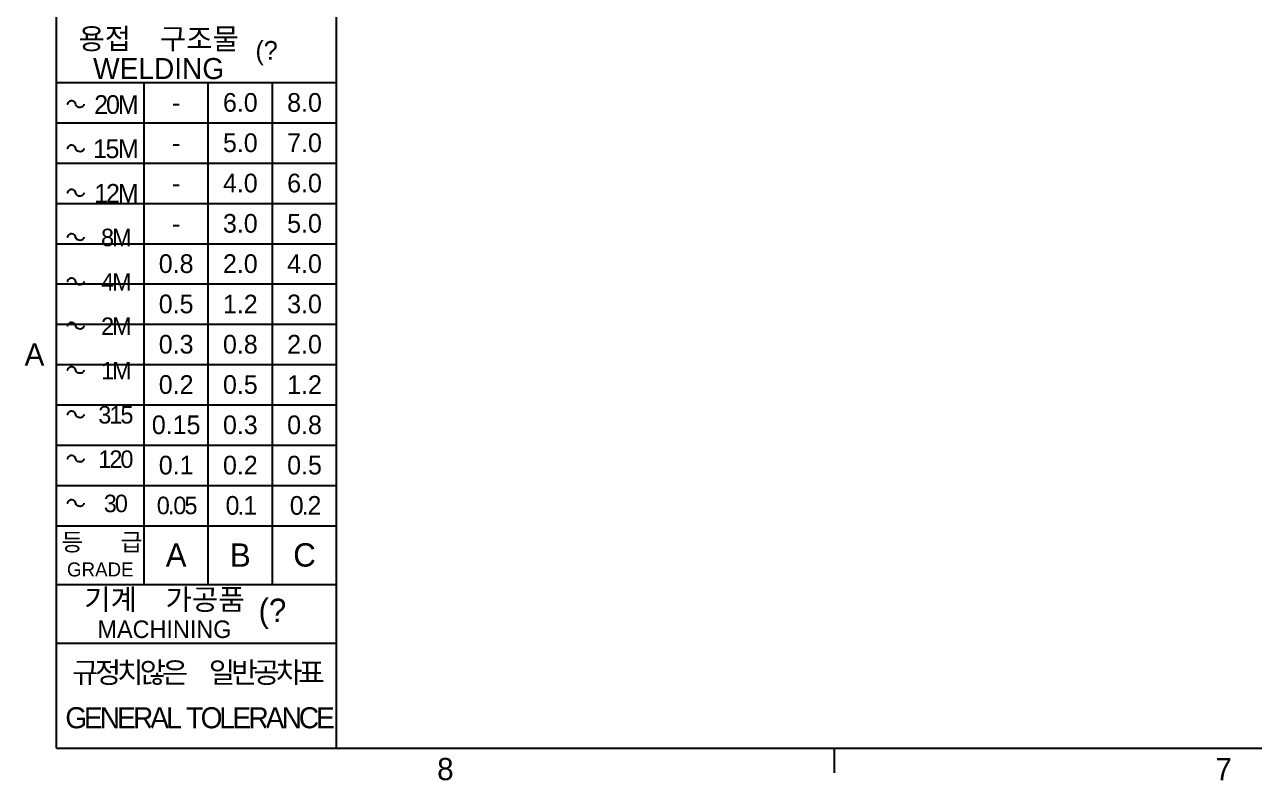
# Model space of a CAD drawing. Header units: millimetres. Extents: x 1599 to 2158, y -510 to -79.
# Drawn here: x 1609.4 to 1714.7, y -500.5 to -435.8 of the extents above; entities that cross this region are included whole.
import ezdxf

# ---------------------------------------------------------------- set-up
doc = ezdxf.new("R2010")
doc.units = ezdxf.units.MM
doc.styles.add('ROMANS', font='txt', dxfattribs={"height": 0.2})

msp = doc.modelspace()

# ---------------------------------------------------------------- linework, layer by layer
at = {"color": 5, "linetype": 'Continuous'}
for p, q in [((1612.09, -497.8), (1612.09, -91.4)), ((1636.09, -497.8), (1636.09, -344.8)), ((1612.09, -440.8), (1636.09, -440.8)), ((1612.09, -488.8), (1636.09, -488.8)), ((1612.09, -497.8), (2145.49, -497.8))]:
    msp.add_line(p, q, dxfattribs=at)
at = {"color": 6, "linetype": 'Continuous'}
for p, q in [((1619.59, -483.77), (1619.59, -440.8)), ((1625.09, -483.77), (1625.09, -440.8)), ((1630.59, -483.77), (1630.59, -440.8)), ((1612.09, -444.25), (1636.09, -444.25)), ((1612.09, -447.7), (1636.09, -447.7)), ((1612.09, -451.15), (1636.09, -451.15)), ((1612.09, -454.6), (1636.09, -454.6)), ((1612.09, -458.05), (1636.09, -458.05)), ((1612.09, -461.5), (1636.09, -461.5)), ((1612.09, -464.95), (1636.09, -464.95)), ((1612.09, -468.4), (1636.09, -468.4)), ((1612.09, -471.85), (1636.09, -471.85)), ((1612.09, -475.3), (1636.09, -475.3)), ((1612.09, -478.75), (1636.09, -478.75)), ((1612.09, -483.77), (1636.09, -483.77)), ((1678.76, -499.9), (1678.76, -497.8))]:
    msp.add_line(p, q, dxfattribs=at)
at = {"color": 4, "linetype": 'Continuous'}
for points in [[(1614.44, -442.66), (1614.42, -442.74), (1614.38, -442.81), (1614.31, -442.87), (1614.22, -442.92), (1614.11, -442.93), (1614.01, -442.93), (1613.91, -442.9), (1613.83, -442.84), (1613.77, -442.78), (1613.74, -442.7), (1613.73, -442.61), (1613.7, -442.52), (1613.63, -442.45), (1613.54, -442.4), (1613.44, -442.38), (1613.33, -442.38), (1613.22, -442.41), (1613.14, -442.46), (1613.07, -442.53), (1613.04, -442.62), (1613.04, -442.62), (1613.04, -442.62), (1613.04, -442.63), (1613.04, -442.63), (1613.04, -442.64), (1613.04, -442.64), (1613.04, -442.64), (1613.04, -442.65), (1613.04, -442.65), (1613.04, -442.66)], [(1614.44, -446.45), (1614.42, -446.53), (1614.38, -446.61), (1614.31, -446.67), (1614.22, -446.71), (1614.11, -446.73), (1614.01, -446.72), (1613.91, -446.69), (1613.83, -446.64), (1613.77, -446.57), (1613.74, -446.49), (1613.73, -446.4), (1613.7, -446.32), (1613.63, -446.25), (1613.54, -446.2), (1613.44, -446.17), (1613.33, -446.17), (1613.22, -446.2), (1613.14, -446.26), (1613.07, -446.33), (1613.04, -446.41), (1613.04, -446.41), (1613.04, -446.42), (1613.04, -446.42), (1613.04, -446.43), (1613.04, -446.43), (1613.04, -446.43), (1613.04, -446.44), (1613.04, -446.44), (1613.04, -446.45), (1613.04, -446.45)], [(1614.44, -450.25), (1614.42, -450.33), (1614.38, -450.4), (1614.31, -450.46), (1614.22, -450.51), (1614.11, -450.52), (1614.01, -450.52), (1613.91, -450.49), (1613.83, -450.43), (1613.77, -450.37), (1613.74, -450.29), (1613.73, -450.2), (1613.7, -450.11), (1613.63, -450.04), (1613.54, -449.99), (1613.44, -449.97), (1613.33, -449.97), (1613.22, -450), (1613.14, -450.05), (1613.07, -450.12), (1613.04, -450.21), (1613.04, -450.21), (1613.04, -450.21), (1613.04, -450.22), (1613.04, -450.22), (1613.04, -450.23), (1613.04, -450.23), (1613.04, -450.23), (1613.04, -450.24), (1613.04, -450.24), (1613.04, -450.25)], [(1614.44, -454.04), (1614.42, -454.12), (1614.38, -454.2), (1614.31, -454.26), (1614.22, -454.3), (1614.11, -454.32), (1614.01, -454.31), (1613.91, -454.28), (1613.83, -454.23), (1613.77, -454.16), (1613.74, -454.08), (1613.73, -453.99), (1613.7, -453.91), (1613.63, -453.84), (1613.54, -453.79), (1613.44, -453.76), (1613.33, -453.76), (1613.22, -453.79), (1613.14, -453.85), (1613.07, -453.92), (1613.04, -454), (1613.04, -454), (1613.04, -454.01), (1613.04, -454.01), (1613.04, -454.02), (1613.04, -454.02), (1613.04, -454.02), (1613.04, -454.03), (1613.04, -454.03), (1613.04, -454.04), (1613.04, -454.04)], [(1614.44, -457.84), (1614.42, -457.92), (1614.38, -457.99), (1614.31, -458.05), (1614.22, -458.1), (1614.11, -458.11), (1614.01, -458.11), (1613.91, -458.08), (1613.83, -458.02), (1613.77, -457.96), (1613.74, -457.88), (1613.73, -457.79), (1613.7, -457.7), (1613.63, -457.63), (1613.54, -457.58), (1613.44, -457.56), (1613.33, -457.56), (1613.22, -457.59), (1613.14, -457.64), (1613.07, -457.71), (1613.04, -457.8), (1613.04, -457.8), (1613.04, -457.8), (1613.04, -457.81), (1613.04, -457.81), (1613.04, -457.82), (1613.04, -457.82), (1613.04, -457.82), (1613.04, -457.83), (1613.04, -457.83), (1613.04, -457.84)], [(1614.44, -461.63), (1614.42, -461.71), (1614.38, -461.79), (1614.31, -461.85), (1614.22, -461.89), (1614.11, -461.91), (1614.01, -461.9), (1613.91, -461.87), (1613.83, -461.82), (1613.77, -461.75), (1613.74, -461.67), (1613.73, -461.58), (1613.7, -461.5), (1613.63, -461.43), (1613.54, -461.38), (1613.44, -461.35), (1613.33, -461.35), (1613.22, -461.38), (1613.14, -461.44), (1613.07, -461.51), (1613.04, -461.59), (1613.04, -461.59), (1613.04, -461.6), (1613.04, -461.6), (1613.04, -461.61), (1613.04, -461.61), (1613.04, -461.61), (1613.04, -461.62), (1613.04, -461.62), (1613.04, -461.63), (1613.04, -461.63)], [(1614.44, -465.43), (1614.42, -465.51), (1614.38, -465.58), (1614.31, -465.64), (1614.22, -465.69), (1614.11, -465.7), (1614.01, -465.7), (1613.91, -465.67), (1613.83, -465.61), (1613.77, -465.55), (1613.74, -465.47), (1613.73, -465.38), (1613.7, -465.29), (1613.63, -465.22), (1613.54, -465.17), (1613.44, -465.15), (1613.33, -465.15), (1613.22, -465.18), (1613.14, -465.23), (1613.07, -465.3), (1613.04, -465.39), (1613.04, -465.39), (1613.04, -465.39), (1613.04, -465.4), (1613.04, -465.4), (1613.04, -465.41), (1613.04, -465.41), (1613.04, -465.41), (1613.04, -465.42), (1613.04, -465.42), (1613.04, -465.43)], [(1614.44, -469.22), (1614.42, -469.3), (1614.38, -469.38), (1614.31, -469.44), (1614.22, -469.48), (1614.11, -469.5), (1614.01, -469.49), (1613.91, -469.46), (1613.83, -469.41), (1613.77, -469.34), (1613.74, -469.26), (1613.73, -469.17), (1613.7, -469.09), (1613.63, -469.02), (1613.54, -468.97), (1613.44, -468.94), (1613.33, -468.94), (1613.22, -468.97), (1613.14, -469.03), (1613.07, -469.1), (1613.04, -469.18), (1613.04, -469.18), (1613.04, -469.19), (1613.04, -469.19), (1613.04, -469.2), (1613.04, -469.2), (1613.04, -469.2), (1613.04, -469.21), (1613.04, -469.21), (1613.04, -469.22), (1613.04, -469.22)], [(1614.44, -473.02), (1614.42, -473.1), (1614.38, -473.17), (1614.31, -473.23), (1614.22, -473.28), (1614.11, -473.29), (1614.01, -473.29), (1613.91, -473.26), (1613.83, -473.2), (1613.77, -473.14), (1613.74, -473.06), (1613.73, -472.97), (1613.7, -472.88), (1613.63, -472.81), (1613.54, -472.76), (1613.44, -472.74), (1613.33, -472.74), (1613.22, -472.77), (1613.14, -472.82), (1613.07, -472.89), (1613.04, -472.98), (1613.04, -472.98), (1613.04, -472.98), (1613.04, -472.99), (1613.04, -472.99), (1613.04, -473), (1613.04, -473), (1613.04, -473), (1613.04, -473.01), (1613.04, -473.01), (1613.04, -473.02)], [(1614.44, -476.81), (1614.42, -476.89), (1614.38, -476.97), (1614.31, -477.03), (1614.22, -477.07), (1614.11, -477.09), (1614.01, -477.08), (1613.91, -477.05), (1613.83, -477), (1613.77, -476.93), (1613.74, -476.85), (1613.73, -476.76), (1613.7, -476.68), (1613.63, -476.61), (1613.54, -476.56), (1613.44, -476.53), (1613.33, -476.53), (1613.22, -476.56), (1613.14, -476.62), (1613.07, -476.69), (1613.04, -476.77), (1613.04, -476.77), (1613.04, -476.78), (1613.04, -476.78), (1613.04, -476.79), (1613.04, -476.79), (1613.04, -476.79), (1613.04, -476.8), (1613.04, -476.8), (1613.04, -476.81), (1613.04, -476.81)]]:
    msp.add_lwpolyline(points, dxfattribs=at)

# ---------------------------------------------------------------- texts
at = {"color": 4, "attachment_point": 5, "style": 'ROMANS'}
for s, insert, char_height in [('{\\fﾱﾼﾸﾲￃﾼ|b0|i0|c129|p49;용접\u3000구조물 }', (1620.84, -437.15), 1.8), ('{\\fﾱﾼﾸﾲￃﾼ|b0|i0|c129|p49;(? }', (1630.09, -438.29), 1.6), ('{\\fﾱﾼﾸﾲￃﾼ|b0|i0|c129|p49;WELDING }', (1620.84, -439.62), 1.8), ('{\\fﾱﾼﾸﾲￃﾼ|b0|i0|c129|p49;\\H0.8x;\\T0.85;20M\\H1.25x;\\T1; }', (1617.09, -442.7), 2), ('{\\fﾱﾼﾸﾲￃﾼ|b0|i0|c129|p49;6.0 }', (1627.84, -442.52), 1.6), ('{\\fﾱﾼﾸﾲￃﾼ|b0|i0|c129|p49;8.0 }', (1633.34, -442.52), 1.6), ('{\\fﾱﾼﾸﾲￃﾼ|b0|i0|c129|p49;- }', (1622.34, -442.52), 1.6), ('{\\fﾱﾼﾸﾲￃﾼ|b0|i0|c129|p49;\\H0.8x;\\T0.9;15M\\H1.25x;\\T1; }', (1617.09, -446.49), 2), ('{\\fﾱﾼﾸﾲￃﾼ|b0|i0|c129|p49;5.0 }', (1627.84, -445.97), 1.6), ('{\\fﾱﾼﾸﾲￃﾼ|b0|i0|c129|p49;7.0 }', (1633.34, -445.97), 1.6), ('{\\fﾱﾼﾸﾲￃﾼ|b0|i0|c129|p49;- }', (1622.34, -445.97), 1.6), ('{\\fﾱﾼﾸﾲￃﾼ|b0|i0|c129|p49;4.0 }', (1627.84, -449.42), 1.6), ('{\\fﾱﾼﾸﾲￃﾼ|b0|i0|c129|p49;6.0 }', (1633.34, -449.42), 1.6), ('{\\fﾱﾼﾸﾲￃﾼ|b0|i0|c129|p49;\\H0.8x;\\T0.8;12M\\H1.25x;\\T1; }', (1617.09, -450.29), 2), ('{\\fﾱﾼﾸﾲￃﾼ|b0|i0|c129|p49;- }', (1622.34, -449.42), 1.6), ('{\\fﾱﾼﾸﾲￃﾼ|b0|i0|c129|p49;3.0 }', (1627.84, -452.87), 1.6), ('{\\fﾱﾼﾸﾲￃﾼ|b0|i0|c129|p49;5.0 }', (1633.34, -452.87), 1.6), ('{\\fﾱﾼﾸﾲￃﾼ|b0|i0|c129|p49;- }', (1622.34, -452.87), 1.6), ('{\\fﾱﾼﾸﾲￃﾼ|b0|i0|c129|p49;\\H0.75x;\\T0.8;8M\\H1.333x;\\T1; }', (1617.09, -454.08), 2), ('{\\fﾱﾼﾸﾲￃﾼ|b0|i0|c129|p49;0.8 }', (1622.34, -456.32), 1.6), ('{\\fﾱﾼﾸﾲￃﾼ|b0|i0|c129|p49;2.0 }', (1627.84, -456.32), 1.6), ('{\\fﾱﾼﾸﾲￃﾼ|b0|i0|c129|p49;4.0 }', (1633.34, -456.32), 1.6), ('{\\fﾱﾼﾸﾲￃﾼ|b0|i0|c129|p49;\\H0.75x;\\T0.8;4M\\H1.333x;\\T1; }', (1617.09, -457.88), 2), ('{\\fﾱﾼﾸﾲￃﾼ|b0|i0|c129|p49;0.5 }', (1622.34, -459.77), 1.6), ('{\\fﾱﾼﾸﾲￃﾼ|b0|i0|c129|p49;1.2 }', (1627.84, -459.77), 1.6), ('{\\fﾱﾼﾸﾲￃﾼ|b0|i0|c129|p49;3.0 }', (1633.34, -459.77), 1.6), ('{\\fﾱﾼﾸﾲￃﾼ|b0|i0|c129|p49;\\H0.75x;\\T0.8;2M\\H1.333x;\\T1; }', (1617.09, -461.67), 2), ('{\\fﾱﾼﾸﾲￃﾼ|b0|i0|c129|p49;0.3 }', (1622.34, -463.22), 1.6), ('{\\fﾱﾼﾸﾲￃﾼ|b0|i0|c129|p49;0.8 }', (1627.84, -463.22), 1.6), ('{\\fﾱﾼﾸﾲￃﾼ|b0|i0|c129|p49;2.0 }', (1633.34, -463.22), 1.6), ('{\\fﾱﾼﾸﾲￃﾼ|b0|i0|c129|p49;A }', (1610.2, -464.09), 1.9), ('{\\fﾱﾼﾸﾲￃﾼ|b0|i0|c129|p49;\\H0.75x;\\T0.8;1M\\H1.333x;\\T1; }', (1617.09, -465.47), 2), ('{\\fﾱﾼﾸﾲￃﾼ|b0|i0|c129|p49;0.2 }', (1622.34, -466.67), 1.6), ('{\\fﾱﾼﾸﾲￃﾼ|b0|i0|c129|p49;0.5 }', (1627.84, -466.67), 1.6), ('{\\fﾱﾼﾸﾲￃﾼ|b0|i0|c129|p49;1.2 }', (1633.34, -466.67), 1.6), ('{\\fﾱﾼﾸﾲￃﾼ|b0|i0|c129|p49;\\H0.75x;\\T0.8;315\\H1.333x;\\T1; }', (1617.09, -469.26), 2), ('{\\fﾱﾼﾸﾲￃﾼ|b0|i0|c129|p49;0.15 }', (1622.34, -470.12), 1.6), ('{\\fﾱﾼﾸﾲￃﾼ|b0|i0|c129|p49;0.3 }', (1627.84, -470.12), 1.6), ('{\\fﾱﾼﾸﾲￃﾼ|b0|i0|c129|p49;0.8 }', (1633.34, -470.12), 1.6), ('{\\fﾱﾼﾸﾲￃﾼ|b0|i0|c129|p49;\\H0.75x;\\T0.8;120\\H1.333x;\\T1; }', (1617.09, -473.06), 2), ('{\\fﾱﾼﾸﾲￃﾼ|b0|i0|c129|p49;0.1 }', (1622.34, -473.57), 1.6), ('{\\fﾱﾼﾸﾲￃﾼ|b0|i0|c129|p49;0.2 }', (1627.84, -473.57), 1.6), ('{\\fﾱﾼﾸﾲￃﾼ|b0|i0|c129|p49;0.5 }', (1633.34, -473.57), 1.6), ('{\\fﾱﾼﾸﾲￃﾼ|b0|i0|c129|p49;\\H0.75x;\\T0.8;30\\H1.333x;\\T1; }', (1617.09, -476.85), 2), ('{\\fﾱﾼﾸﾲￃﾼ|b0|i0|c129|p49;\\T0.8;0.05 }', (1622.34, -477.02), 1.5), ('{\\fﾱﾼﾸﾲￃﾼ|b0|i0|c129|p49;\\T0.8;0.1 }', (1627.84, -477.02), 1.6), ('{\\fﾱﾼﾸﾲￃﾼ|b0|i0|c129|p49;\\T0.8;0.2 }', (1633.34, -477.02), 1.6), ('{\\fNew Gulim|b0|i0|c129|p18;\\H0.8333x;\\T0.75;등\u3000\u3000급\\fﾱﾼﾸﾲￃﾼ|b0|i0|c129|p49;\\H1.2x;\\T1; }', (1615.84, -480.22), 1.8), ('{\\fﾱﾼﾸﾲￃﾼ|b0|i0|c129|p49;A }', (1622.34, -481.26), 2), ('{\\fﾱﾼﾸﾲￃﾼ|b0|i0|c129|p49;B }', (1627.84, -481.26), 2), ('{\\fﾱﾼﾸﾲￃﾼ|b0|i0|c129|p49;C }', (1633.34, -481.26), 2), ('{\\fﾱﾼﾸﾲￃﾼ|b0|i0|c129|p49;GRADE }', (1615.84, -482.5), 1.2), ('{\\fﾱﾼﾸﾲￃﾼ|b0|i0|c129|p49;기계\u3000가공품 }', (1621.34, -485.15), 1.8), ('{\\fﾱﾼﾸﾲￃﾼ|b0|i0|c129|p49;(? }', (1630.59, -486.29), 2), ('{\\fﾱﾼﾸﾲￃﾼ|b0|i0|c129|p49;MACHINING }', (1621.34, -487.62), 1.5), ('{\\fGulim|b0|i0|c129|p50;\\T0.75;규정치않은\u3000일반공차표\\fﾱﾼﾸﾲￃﾼ|b0|i0|c129|p49;\\T1; }', (1624.09, -491.4), 1.8), ('{\\fﾱﾼﾸﾲￃﾼ|b0|i0|c129|p49;\\T0.8;GENERAL TOLERANC\\T1;E }', (1624.39, -495.2), 1.8), ('{\\fﾱﾼﾸﾲￃﾼ|b0|i0|c129|p49;8 }', (1645.41, -499.59), 1.9), ('{\\fﾱﾼﾸﾲￃﾼ|b0|i0|c129|p49;7 }', (1712.09, -499.59), 1.9)]:
    msp.add_mtext(s, dxfattribs=dict(at, insert=insert, char_height=char_height))

doc.saveas('drawing.dxf')
